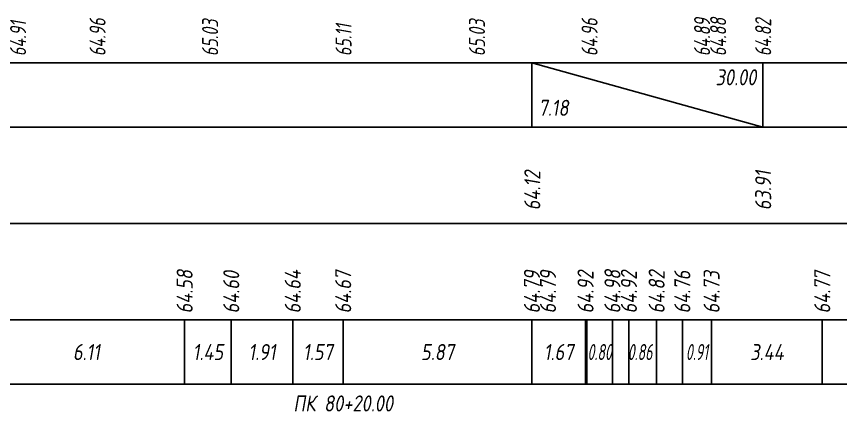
# Model space of a CAD drawing. Extents: x -717 to 1451, y -133302 to 233.
# Drawn here: x -342.6 to -214.5, y -126185.7 to -126124.2 of the extents above; entities that cross this region are included whole.
import ezdxf
from ezdxf.enums import TextEntityAlignment as Align

# ---------------------------------------------------------------- set-up
doc = ezdxf.new("R2010")
doc.units = 0
for name, color, linetype in [('Код_510', 7, 'Continuous'), ('Код_514', 1, 'Continuous'), ('Код_516', 1, 'Continuous'), ('Подписи поперечников', 7, 'Continuous'), ('Таблица', 7, 'Continuous')]:
    doc.layers.add(name, color=color, linetype=linetype)
doc.styles.add('М', font='romand.shx', dxfattribs={"width": 0.8, "oblique": 10, "height": 2.5})

msp = doc.modelspace()

# ---------------------------------------------------------------- linework, layer by layer
at = {"layer": 'Код_510'}
for p, q in [((-316.481, -126181.446), (-316.481, -126171.446)), ((-309.231, -126181.446), (-309.231, -126171.446)), ((-299.667, -126181.446), (-299.667, -126171.446)), ((-291.828, -126181.446), (-291.828, -126171.446)), ((-262.482, -126181.446), (-262.482, -126171.446)), ((-262.477, -126181.446), (-262.477, -126171.446)), ((-254.148, -126181.446), (-254.148, -126171.446)), ((-253.946, -126181.446), (-253.946, -126171.446)), ((-249.965, -126181.446), (-249.965, -126171.446)), ((-247.404, -126181.446), (-247.404, -126171.446)), ((-243.09, -126181.446), (-243.09, -126171.446)), ((-239.096, -126181.446), (-239.096, -126171.446)), ((-234.546, -126181.446), (-234.546, -126171.446)), ((-217.339, -126181.446), (-217.339, -126171.446))]:
    msp.add_line(p, q, dxfattribs=at)
at = {"layer": 'Код_516'}
for p, q in [((-262.482, -126141.446), (-262.482, -126131.446)), ((-262.482, -126131.446), (-226.578, -126141.446)), ((-226.578, -126141.446), (-226.578, -126131.446))]:
    msp.add_line(p, q, dxfattribs=at)
at = {"layer": 'Таблица'}
for p, q in [((-403.302, -126131.446), (-201.524, -126131.446)), ((-403.357, -126141.446), (-201.578, -126141.446)), ((-403.357, -126156.446), (-201.578, -126156.446)), ((-403.357, -126171.446), (-201.578, -126171.446)), ((-403.357, -126181.446), (-201.578, -126181.446))]:
    msp.add_line(p, q, dxfattribs=at)

# ---------------------------------------------------------------- texts
at = {"layer": 'Код_510', "style": 'М', "oblique": 10, "width": 0.8}
for s, p in [('64.58', (-316.481, -126170.446)), ('64.60', (-309.231, -126170.446)), ('64.64', (-299.667, -126170.446)), ('64.67', (-291.828, -126170.446)), ('64.79', (-262.482, -126170.446)), ('64.79', (-259.982, -126170.446)), ('64.92', (-254.148, -126170.446)), ('64.98', (-249.965, -126170.446)), ('64.92', (-247.404, -126170.446)), ('64.82', (-243.09, -126170.446)), ('64.76', (-239.096, -126170.446)), ('64.73', (-234.546, -126170.446)), ('64.77', (-217.339, -126170.446))]:
    msp.add_text(s, height=2.5, rotation=90, dxfattribs=at).set_placement(p, align=Align.MIDDLE_LEFT)
at = {"layer": 'Код_510', "style": 'М', "oblique": 10}
for s, width, p in [('6.11', 0.8, (-331.757, -126176.446)), ('1.45', 0.8, (-312.856, -126176.446)), ('1.91', 0.8, (-304.449, -126176.446)), ('1.57', 0.8, (-295.748, -126176.446)), ('5.87', 0.8, (-277.155, -126176.446)), ('1.67', 0.8, (-258.313, -126176.446)), ('0.80', 0.6, (-251.956, -126176.446)), ('0.86', 0.6, (-245.674, -126176.446)), ('0.91', 0.6, (-236.821, -126176.446)), ('3.44', 0.8, (-225.942, -126176.446))]:
    msp.add_text(s, height=2.5, dxfattribs=dict(at, width=width)).set_placement(p, align=Align.MIDDLE_CENTER)
at = {"layer": 'Код_514', "style": 'М', "oblique": 10, "width": 0.7}
for s, p in [('64.91', (-342.381, -126130.407)), ('64.96', (-330.024, -126130.407)), ('65.03', (-312.524, -126130.407)), ('65.03', (-271.024, -126130.407)), ('64.96', (-253.524, -126130.407)), ('64.89', (-236.024, -126130.407)), ('64.88', (-233.524, -126130.407)), ('64.82', (-226.524, -126130.407)), ('65.11', (-291.774, -126130.407))]:
    msp.add_text(s, height=2.5, rotation=90, dxfattribs=at).set_placement(p, align=Align.MIDDLE_LEFT)
at = {"layer": 'Код_516', "style": 'М', "oblique": 10, "width": 0.8}
msp.add_text('30.00', height=2.5, dxfattribs=at).set_placement((-227.578, -126132.446), align=Align.TOP_RIGHT)
msp.add_text('7.18', height=2.5, dxfattribs=at).set_placement((-261.482, -126140.446), align=Align.BOTTOM_LEFT)
for s, p in [('64.12', (-262.428, -126154.396)), ('63.91', (-226.524, -126154.396))]:
    msp.add_text(s, height=2.5, rotation=90, dxfattribs=at).set_placement(p, align=Align.MIDDLE_LEFT)
at = {"layer": 'Подписи поперечников', "style": 'М', "oblique": 10, "width": 0.8}
msp.add_text('ПК 80+20.00', height=2.5, dxfattribs=at).set_placement((-291.828, -126186.446), align=Align.BOTTOM_CENTER)

doc.saveas('drawing.dxf')
